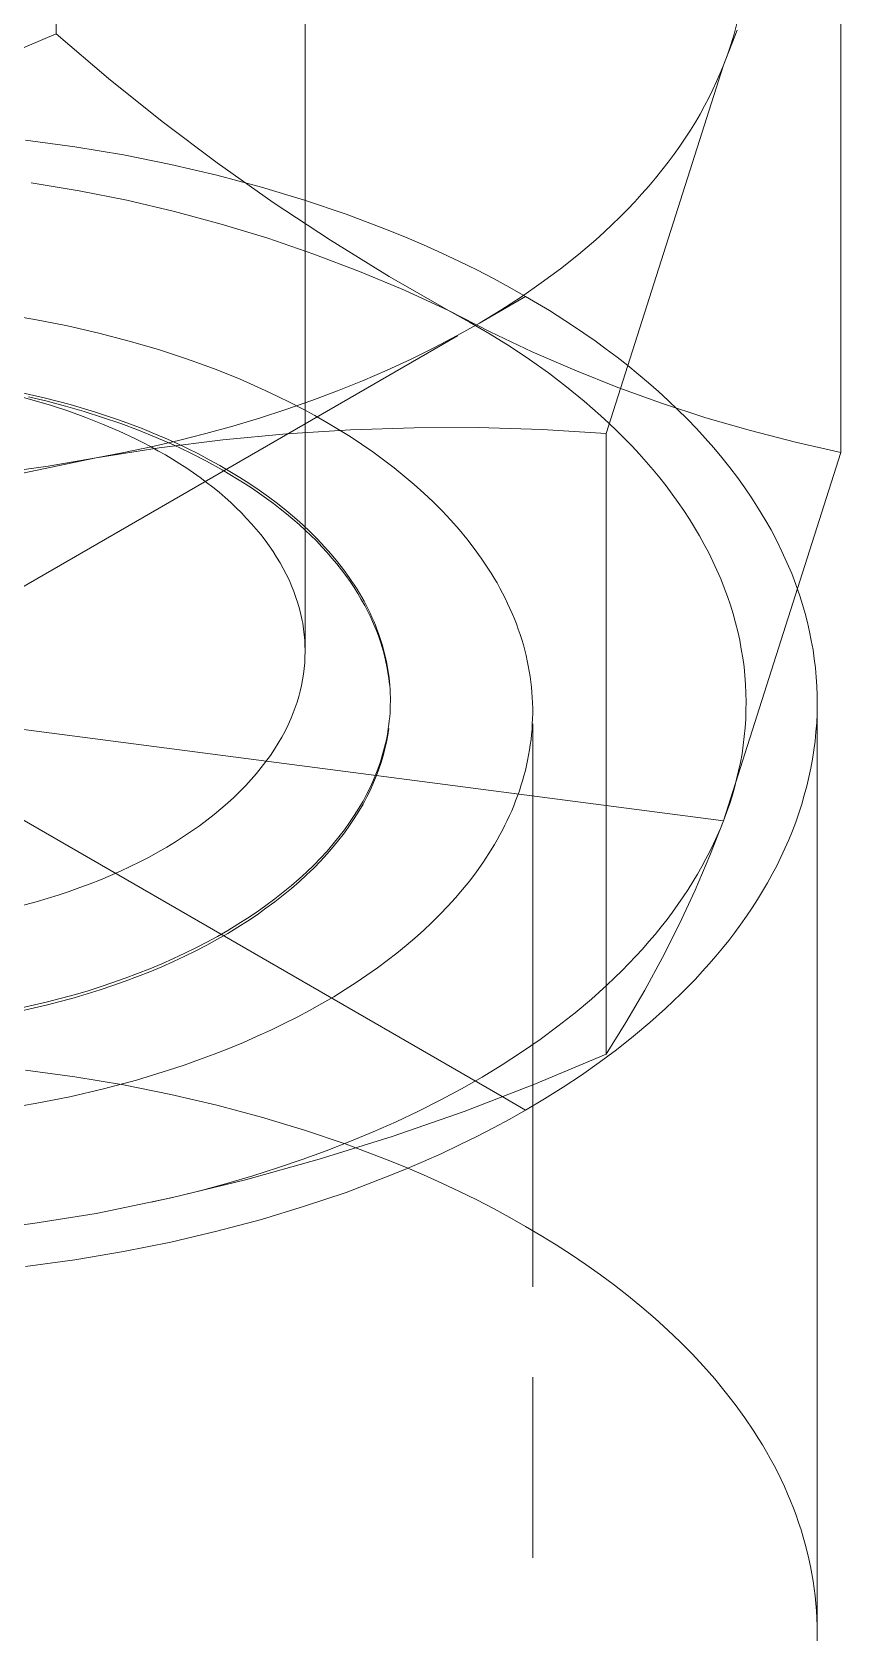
# Model space of a CAD drawing. Header units: millimetres. Extents: x -111 to 4919, y -143 to 3304.
# Drawn here: x 3031.41 to 3037.1, y 1393.85 to 1405.13 of the extents above; entities that cross this region are included whole.
import ezdxf

# ---------------------------------------------------------------- set-up
doc = ezdxf.new("R2010")
doc.units = ezdxf.units.MM
doc.linetypes.add('HIDDEN', pattern=[1.905, 1.27, -0.635])
doc.layers.add('ZANO_R', color=7, linetype='Continuous', lineweight=0)
doc.layers.add('ZANO_R_przerywana', color=7, linetype='HIDDEN', lineweight=0)

msp = doc.modelspace()

# ---------------------------------------------------------------- linework, layer by layer
at = {"layer": 'ZANO_R'}
for p, q in [((3031.58, 1409.473), (3031.58, 1405.114)), ((3033.329, 1408.991), (3033.329, 1400.776)), ((3037.095, 1402.174), (3037.095, 1406.534)), ((3036.363, 1405.186), (3036.344, 1405.112)), ((3031.085, 1404.905), (3031.58, 1405.114)), ((3031.58, 1405.114), (3031.948, 1404.8)), ((3036.269, 1404.894), (3036.365, 1405.139)), ((3036.321, 1405.038), (3036.297, 1404.966)), ((3036.344, 1405.112), (3036.321, 1405.038)), ((3036.297, 1404.966), (3036.269, 1404.894)), ((3035.444, 1402.306), (3036.269, 1404.894)), ((3036.246, 1404.837), (3036.221, 1404.78)), ((3036.269, 1404.894), (3036.246, 1404.837)), ((3031.948, 1404.8), (3032.324, 1404.498)), ((3036.195, 1404.722), (3036.167, 1404.665)), ((3036.221, 1404.78), (3036.195, 1404.722)), ((3036.137, 1404.608), (3036.105, 1404.551)), ((3036.167, 1404.665), (3036.137, 1404.608)), ((3032.324, 1404.498), (3032.71, 1404.208)), ((3036.072, 1404.494), (3036.037, 1404.437)), ((3036.105, 1404.551), (3036.072, 1404.494)), ((3031.363, 1404.368), (3031.711, 1404.321)), ((3036.001, 1404.381), (3035.962, 1404.324)), ((3036.037, 1404.437), (3036.001, 1404.381)), ((3031.711, 1404.321), (3032.052, 1404.264)), ((3032.052, 1404.264), (3032.385, 1404.197)), ((3035.922, 1404.268), (3035.881, 1404.212)), ((3035.962, 1404.324), (3035.922, 1404.268)), ((3032.385, 1404.197), (3032.709, 1404.122)), ((3032.71, 1404.208), (3033.105, 1403.93)), ((3035.837, 1404.156), (3035.792, 1404.1)), ((3035.881, 1404.212), (3035.837, 1404.156)), ((3031.403, 1404.067), (3031.741, 1404.012)), ((3032.709, 1404.122), (3033.023, 1404.038)), ((3033.023, 1404.038), (3033.325, 1403.946)), ((3035.745, 1404.045), (3035.697, 1403.99)), ((3035.792, 1404.1), (3035.745, 1404.045)), ((3031.741, 1404.012), (3032.076, 1403.945)), ((3032.076, 1403.945), (3032.41, 1403.867)), ((3033.105, 1403.93), (3033.508, 1403.664)), ((3033.325, 1403.946), (3033.617, 1403.848)), ((3035.647, 1403.935), (3035.595, 1403.881)), ((3035.697, 1403.99), (3035.647, 1403.935)), ((3032.41, 1403.867), (3032.74, 1403.778)), ((3033.617, 1403.848), (3033.895, 1403.743)), ((3035.542, 1403.827), (3035.487, 1403.774)), ((3035.595, 1403.881), (3035.542, 1403.827)), ((3032.74, 1403.778), (3033.067, 1403.678)), ((3033.895, 1403.743), (3034.03, 1403.688)), ((3034.03, 1403.688), (3034.161, 1403.632)), ((3035.43, 1403.721), (3035.372, 1403.668)), ((3035.487, 1403.774), (3035.43, 1403.721)), ((3033.067, 1403.678), (3033.391, 1403.567)), ((3033.508, 1403.664), (3033.919, 1403.41)), ((3034.161, 1403.632), (3034.289, 1403.574)), ((3034.289, 1403.574), (3034.414, 1403.516)), ((3035.312, 1403.616), (3035.25, 1403.565)), ((3035.372, 1403.668), (3035.312, 1403.616)), ((3033.391, 1403.567), (3033.711, 1403.445)), ((3034.414, 1403.516), (3034.535, 1403.456)), ((3035.123, 1403.464), (3034.989, 1403.365)), ((3035.25, 1403.565), (3035.123, 1403.464)), ((3033.711, 1403.445), (3034.027, 1403.313)), ((3033.919, 1403.41), (3034.338, 1403.17)), ((3034.535, 1403.456), (3034.653, 1403.395)), ((3034.653, 1403.395), (3034.767, 1403.333)), ((3034.989, 1403.365), (3034.85, 1403.268)), ((3034.027, 1403.313), (3034.338, 1403.17)), ((3034.879, 1403.27), (3034.555, 1403.083)), ((3034.85, 1403.268), (3034.705, 1403.174)), ((3034.767, 1403.333), (3034.879, 1403.27)), ((3034.879, 1403.27), (3035.046, 1403.17)), ((3031.195, 1403.147), (3031.429, 1403.108)), ((3034.338, 1403.17), (3034.485, 1403.089)), ((3034.338, 1403.17), (3034.629, 1403.021)), ((3034.705, 1403.174), (3034.554, 1403.083)), ((3035.046, 1403.17), (3035.209, 1403.066)), ((3025.372, 1403.043), (3034.713, 1397.65)), ((3031.429, 1403.108), (3031.658, 1403.063)), ((3031.658, 1403.063), (3031.879, 1403.012)), ((3031.879, 1403.012), (3032.092, 1402.956)), ((3034.554, 1403.083), (3034.399, 1402.996)), ((3034.485, 1403.089), (3034.63, 1403.004)), ((3034.629, 1403.021), (3034.924, 1402.881)), ((3035.209, 1403.066), (3035.368, 1402.957)), ((3034.4, 1402.994), (3025.331, 1397.758)), ((3032.092, 1402.956), (3032.298, 1402.896)), ((3032.298, 1402.896), (3032.495, 1402.831)), ((3034.239, 1402.911), (3034.074, 1402.829)), ((3034.399, 1402.996), (3034.239, 1402.911)), ((3034.63, 1403.004), (3034.77, 1402.917)), ((3034.77, 1402.917), (3034.907, 1402.826)), ((3035.368, 1402.957), (3035.446, 1402.9)), ((3035.446, 1402.9), (3035.522, 1402.843)), ((3032.495, 1402.831), (3032.684, 1402.763)), ((3034.074, 1402.829), (3033.905, 1402.751)), ((3034.907, 1402.826), (3035.039, 1402.732)), ((3034.924, 1402.881), (3035.224, 1402.751)), ((3035.522, 1402.843), (3035.597, 1402.784)), ((3035.597, 1402.784), (3035.671, 1402.724)), ((3032.684, 1402.763), (3032.867, 1402.69)), ((3032.867, 1402.69), (3033.048, 1402.61)), ((3033.732, 1402.677), (3033.556, 1402.606)), ((3033.905, 1402.751), (3033.732, 1402.677)), ((3035.039, 1402.732), (3035.167, 1402.634)), ((3035.224, 1402.751), (3035.527, 1402.63)), ((3035.671, 1402.724), (3035.743, 1402.663)), ((3031.424, 1402.539), (3031.3, 1402.573)), ((3031.504, 1402.556), (3031.33, 1402.596)), ((3031.516, 1402.533), (3031.384, 1402.564)), ((3033.048, 1402.61), (3033.137, 1402.568)), ((3033.137, 1402.568), (3033.225, 1402.525)), ((3033.556, 1402.606), (3033.376, 1402.538)), ((3035.167, 1402.634), (3035.29, 1402.534)), ((3035.527, 1402.63), (3035.835, 1402.519)), ((3035.743, 1402.663), (3035.813, 1402.601)), ((3035.813, 1402.601), (3035.882, 1402.538)), ((3031.547, 1402.503), (3031.424, 1402.539)), ((3031.677, 1402.51), (3031.504, 1402.556)), ((3031.646, 1402.498), (3031.516, 1402.533)), ((3031.669, 1402.463), (3031.547, 1402.503)), ((3031.777, 1402.461), (3031.646, 1402.498)), ((3031.788, 1402.42), (3031.669, 1402.463)), ((3031.849, 1402.459), (3031.677, 1402.51)), ((3031.905, 1402.42), (3031.777, 1402.461)), ((3032.018, 1402.403), (3031.849, 1402.459)), ((3033.193, 1402.475), (3033.008, 1402.415)), ((3033.376, 1402.538), (3033.193, 1402.475)), ((3033.225, 1402.525), (3033.311, 1402.48)), ((3033.311, 1402.48), (3033.397, 1402.433)), ((3035.29, 1402.534), (3035.35, 1402.483)), ((3035.35, 1402.483), (3035.408, 1402.432)), ((3035.835, 1402.519), (3036.146, 1402.418)), ((3035.882, 1402.538), (3035.95, 1402.474)), ((3035.95, 1402.474), (3036.015, 1402.409)), ((3031.906, 1402.373), (3031.788, 1402.42)), ((3032.033, 1402.377), (3031.905, 1402.42)), ((3032.021, 1402.324), (3031.906, 1402.373)), ((3032.101, 1402.373), (3032.018, 1402.403)), ((3032.158, 1402.33), (3032.033, 1402.377)), ((3032.183, 1402.341), (3032.101, 1402.373)), ((3032.265, 1402.308), (3032.183, 1402.341)), ((3032.82, 1402.359), (3032.631, 1402.307)), ((3033.008, 1402.415), (3032.82, 1402.359)), ((3033.198, 1402.305), (3033.647, 1402.333)), ((3033.397, 1402.433), (3033.482, 1402.385)), ((3033.482, 1402.385), (3033.564, 1402.336)), ((3033.564, 1402.336), (3033.646, 1402.285)), ((3033.647, 1402.333), (3034.096, 1402.347)), ((3034.096, 1402.347), (3034.546, 1402.348)), ((3034.546, 1402.348), (3034.995, 1402.334)), ((3034.995, 1402.334), (3035.444, 1402.306)), ((3035.408, 1402.432), (3035.465, 1402.379)), ((3035.465, 1402.379), (3035.52, 1402.326)), ((3036.015, 1402.409), (3036.079, 1402.343)), ((3036.079, 1402.343), (3036.141, 1402.275)), ((3036.146, 1402.418), (3036.46, 1402.327)), ((3032.133, 1402.271), (3032.021, 1402.324)), ((3032.188, 1402.243), (3032.133, 1402.271)), ((3032.282, 1402.28), (3032.158, 1402.33)), ((3032.242, 1402.215), (3032.188, 1402.243)), ((3032.44, 1402.258), (3032.247, 1402.214)), ((3032.345, 1402.274), (3032.265, 1402.308)), ((3032.403, 1402.227), (3032.282, 1402.28)), ((3032.304, 1402.207), (3032.751, 1402.263)), ((3032.425, 1402.238), (3032.345, 1402.274)), ((3032.521, 1402.172), (3032.403, 1402.227)), ((3032.503, 1402.201), (3032.425, 1402.238)), ((3032.631, 1402.307), (3032.44, 1402.258)), ((3032.751, 1402.263), (3033.198, 1402.305)), ((3033.646, 1402.285), (3033.726, 1402.232)), ((3033.726, 1402.232), (3033.804, 1402.178)), ((3035.444, 1402.306), (3035.444, 1397.947)), ((3035.52, 1402.326), (3035.574, 1402.273)), ((3035.574, 1402.273), (3035.627, 1402.218)), ((3035.627, 1402.218), (3035.678, 1402.164)), ((3036.141, 1402.275), (3036.201, 1402.207)), ((3036.46, 1402.327), (3036.776, 1402.245)), ((3036.776, 1402.245), (3037.095, 1402.174)), ((3031.334, 1402.027), (3031.86, 1402.137)), ((3031.86, 1402.137), (3031.523, 1402.078)), ((3031.86, 1402.137), (3032.304, 1402.207)), ((3032.054, 1402.173), (3031.86, 1402.137)), ((3032.247, 1402.214), (3032.054, 1402.173)), ((3032.295, 1402.186), (3032.242, 1402.215)), ((3032.347, 1402.156), (3032.295, 1402.186)), ((3032.398, 1402.126), (3032.347, 1402.156)), ((3032.448, 1402.095), (3032.398, 1402.126)), ((3032.579, 1402.163), (3032.503, 1402.201)), ((3032.636, 1402.113), (3032.521, 1402.172)), ((3032.655, 1402.123), (3032.579, 1402.163)), ((3032.747, 1402.051), (3032.636, 1402.113)), ((3032.729, 1402.083), (3032.655, 1402.123)), ((3033.804, 1402.178), (3033.88, 1402.123)), ((3033.88, 1402.123), (3033.954, 1402.066)), ((3035.678, 1402.164), (3035.727, 1402.108)), ((3035.727, 1402.108), (3035.776, 1402.052)), ((3036.201, 1402.207), (3036.259, 1402.138)), ((3036.259, 1402.138), (3036.315, 1402.068)), ((3036.269, 1399.587), (3037.095, 1402.174)), ((3031.523, 1402.078), (3031.184, 1402.031)), ((3032.497, 1402.063), (3032.448, 1402.095)), ((3032.545, 1402.03), (3032.497, 1402.063)), ((3032.592, 1401.997), (3032.545, 1402.03)), ((3032.637, 1401.963), (3032.592, 1401.997)), ((3032.801, 1402.041), (3032.729, 1402.083)), ((3032.855, 1401.987), (3032.747, 1402.051)), ((3032.871, 1401.998), (3032.801, 1402.041)), ((3032.94, 1401.954), (3032.871, 1401.998)), ((3033.954, 1402.066), (3034.026, 1402.008)), ((3034.026, 1402.008), (3034.096, 1401.949)), ((3035.776, 1402.052), (3035.822, 1401.996)), ((3035.822, 1401.996), (3035.867, 1401.939)), ((3036.315, 1402.068), (3036.368, 1401.997)), ((3036.368, 1401.997), (3036.42, 1401.925)), ((3032.681, 1401.929), (3032.637, 1401.963)), ((3032.724, 1401.894), (3032.681, 1401.929)), ((3032.766, 1401.858), (3032.724, 1401.894)), ((3032.908, 1401.954), (3032.855, 1401.987)), ((3032.959, 1401.92), (3032.908, 1401.954)), ((3033.007, 1401.908), (3032.94, 1401.954)), ((3033.009, 1401.886), (3032.959, 1401.92)), ((3033.071, 1401.862), (3033.007, 1401.908)), ((3033.058, 1401.851), (3033.009, 1401.886)), ((3034.096, 1401.949), (3034.164, 1401.888)), ((3034.164, 1401.888), (3034.23, 1401.826)), ((3035.867, 1401.939), (3035.91, 1401.881)), ((3035.91, 1401.881), (3035.952, 1401.823)), ((3036.42, 1401.925), (3036.469, 1401.853)), ((3032.806, 1401.822), (3032.766, 1401.858)), ((3032.845, 1401.786), (3032.806, 1401.822)), ((3032.882, 1401.749), (3032.845, 1401.786)), ((3033.106, 1401.815), (3033.058, 1401.851)), ((3033.134, 1401.815), (3033.071, 1401.862)), ((3033.153, 1401.779), (3033.106, 1401.815)), ((3033.195, 1401.766), (3033.134, 1401.815)), ((3033.199, 1401.742), (3033.153, 1401.779)), ((3034.23, 1401.826), (3034.292, 1401.763)), ((3035.952, 1401.823), (3035.992, 1401.765)), ((3036.469, 1401.853), (3036.516, 1401.779)), ((3036.516, 1401.779), (3036.561, 1401.705)), ((3032.918, 1401.711), (3032.882, 1401.749)), ((3032.953, 1401.673), (3032.918, 1401.711)), ((3032.986, 1401.635), (3032.953, 1401.673)), ((3033.254, 1401.717), (3033.195, 1401.766)), ((3033.243, 1401.705), (3033.199, 1401.742)), ((3033.287, 1401.668), (3033.243, 1401.705)), ((3033.31, 1401.667), (3033.254, 1401.717)), ((3033.329, 1401.629), (3033.287, 1401.668)), ((3033.364, 1401.616), (3033.31, 1401.667)), ((3034.292, 1401.763), (3034.353, 1401.699)), ((3034.353, 1401.699), (3034.411, 1401.633)), ((3035.992, 1401.765), (3036.03, 1401.706)), ((3036.03, 1401.706), (3036.067, 1401.647)), ((3036.561, 1401.705), (3036.604, 1401.63)), ((3033.018, 1401.597), (3032.986, 1401.635)), ((3033.048, 1401.558), (3033.018, 1401.597)), ((3033.077, 1401.518), (3033.048, 1401.558)), ((3033.369, 1401.591), (3033.329, 1401.629)), ((3033.416, 1401.564), (3033.364, 1401.616)), ((3033.408, 1401.552), (3033.369, 1401.591)), ((3033.446, 1401.512), (3033.408, 1401.552)), ((3033.466, 1401.512), (3033.416, 1401.564)), ((3034.411, 1401.633), (3034.466, 1401.567)), ((3034.466, 1401.567), (3034.518, 1401.5)), ((3036.067, 1401.647), (3036.102, 1401.588)), ((3036.102, 1401.588), (3036.135, 1401.528)), ((3036.604, 1401.63), (3036.644, 1401.554)), ((3036.644, 1401.554), (3036.681, 1401.478)), ((3033.104, 1401.479), (3033.077, 1401.518)), ((3033.129, 1401.439), (3033.104, 1401.479)), ((3033.153, 1401.399), (3033.129, 1401.439)), ((3033.483, 1401.472), (3033.446, 1401.512)), ((3033.513, 1401.459), (3033.466, 1401.512)), ((3033.518, 1401.432), (3033.483, 1401.472)), ((3033.557, 1401.405), (3033.513, 1401.459)), ((3033.552, 1401.391), (3033.518, 1401.432)), ((3034.518, 1401.5), (3034.567, 1401.431)), ((3034.567, 1401.431), (3034.591, 1401.397)), ((3036.135, 1401.528), (3036.167, 1401.468)), ((3036.167, 1401.468), (3036.196, 1401.407)), ((3036.681, 1401.478), (3036.716, 1401.401)), ((3033.176, 1401.359), (3033.153, 1401.399)), ((3033.196, 1401.319), (3033.176, 1401.359)), ((3033.216, 1401.278), (3033.196, 1401.319)), ((3033.584, 1401.35), (3033.552, 1401.391)), ((3033.6, 1401.351), (3033.557, 1401.405)), ((3033.615, 1401.309), (3033.584, 1401.35)), ((3033.639, 1401.296), (3033.6, 1401.351)), ((3034.591, 1401.397), (3034.614, 1401.362)), ((3034.614, 1401.362), (3034.636, 1401.327)), ((3034.636, 1401.327), (3034.657, 1401.292)), ((3036.196, 1401.407), (3036.224, 1401.347)), ((3036.224, 1401.347), (3036.25, 1401.286)), ((3036.716, 1401.401), (3036.749, 1401.324)), ((3036.749, 1401.324), (3036.778, 1401.246)), ((3023.588, 1401.238), (3036.269, 1399.587)), ((3033.234, 1401.238), (3033.216, 1401.278)), ((3033.25, 1401.197), (3033.234, 1401.238)), ((3033.645, 1401.267), (3033.615, 1401.309)), ((3033.658, 1401.268), (3033.639, 1401.296)), ((3033.673, 1401.226), (3033.645, 1401.267)), ((3033.676, 1401.241), (3033.658, 1401.268)), ((3033.699, 1401.184), (3033.673, 1401.226)), ((3033.694, 1401.213), (3033.676, 1401.241)), ((3033.711, 1401.185), (3033.694, 1401.213)), ((3034.657, 1401.292), (3034.678, 1401.257)), ((3034.678, 1401.257), (3034.698, 1401.221)), ((3034.698, 1401.221), (3034.717, 1401.186)), ((3036.25, 1401.286), (3036.275, 1401.224)), ((3036.275, 1401.224), (3036.297, 1401.163)), ((3036.778, 1401.246), (3036.806, 1401.167)), ((3033.264, 1401.156), (3033.25, 1401.197)), ((3033.278, 1401.116), (3033.264, 1401.156)), ((3033.289, 1401.075), (3033.278, 1401.116)), ((3033.724, 1401.142), (3033.699, 1401.184)), ((3033.727, 1401.157), (3033.711, 1401.185)), ((3033.748, 1401.099), (3033.724, 1401.142)), ((3033.743, 1401.129), (3033.727, 1401.157)), ((3033.758, 1401.101), (3033.743, 1401.129)), ((3033.77, 1401.057), (3033.748, 1401.099)), ((3033.772, 1401.073), (3033.758, 1401.101)), ((3034.717, 1401.186), (3034.735, 1401.15)), ((3034.735, 1401.15), (3034.752, 1401.114)), ((3034.752, 1401.114), (3034.769, 1401.078)), ((3036.297, 1401.163), (3036.318, 1401.102)), ((3036.318, 1401.102), (3036.337, 1401.04)), ((3036.806, 1401.167), (3036.825, 1401.105)), ((3036.825, 1401.105), (3036.843, 1401.042)), ((3033.299, 1401.035), (3033.289, 1401.075)), ((3033.304, 1401.014), (3033.299, 1401.035)), ((3033.308, 1400.994), (3033.304, 1401.014)), ((3033.312, 1400.974), (3033.308, 1400.994)), ((3033.791, 1401.014), (3033.77, 1401.057)), ((3033.786, 1401.045), (3033.772, 1401.073)), ((3033.799, 1401.017), (3033.786, 1401.045)), ((3033.81, 1400.971), (3033.791, 1401.014)), ((3033.812, 1400.988), (3033.799, 1401.017)), ((3033.823, 1400.96), (3033.812, 1400.988)), ((3034.769, 1401.078), (3034.785, 1401.042)), ((3034.785, 1401.042), (3034.8, 1401.005)), ((3034.8, 1401.005), (3034.814, 1400.969)), ((3036.337, 1401.04), (3036.355, 1400.978)), ((3036.843, 1401.042), (3036.86, 1400.979)), ((3036.86, 1400.979), (3036.874, 1400.915)), ((3033.315, 1400.954), (3033.312, 1400.974)), ((3033.318, 1400.933), (3033.315, 1400.954)), ((3033.32, 1400.913), (3033.318, 1400.933)), ((3033.323, 1400.893), (3033.32, 1400.913)), ((3033.325, 1400.873), (3033.323, 1400.893)), ((3033.326, 1400.853), (3033.325, 1400.873)), ((3033.828, 1400.928), (3033.81, 1400.971)), ((3033.834, 1400.932), (3033.823, 1400.96)), ((3033.844, 1400.886), (3033.828, 1400.928)), ((3033.845, 1400.903), (3033.834, 1400.932)), ((3033.859, 1400.843), (3033.844, 1400.886)), ((3033.855, 1400.875), (3033.845, 1400.903)), ((3033.864, 1400.847), (3033.855, 1400.875)), ((3034.814, 1400.969), (3034.827, 1400.932)), ((3034.827, 1400.932), (3034.84, 1400.896)), ((3034.84, 1400.896), (3034.852, 1400.859)), ((3036.355, 1400.978), (3036.37, 1400.916)), ((3036.37, 1400.916), (3036.384, 1400.855)), ((3036.874, 1400.915), (3036.887, 1400.852)), ((3033.327, 1400.833), (3033.326, 1400.853)), ((3033.328, 1400.813), (3033.327, 1400.833)), ((3033.329, 1400.793), (3033.328, 1400.813)), ((3033.328, 1400.736), (3033.329, 1400.776)), ((3033.872, 1400.8), (3033.859, 1400.843)), ((3033.873, 1400.818), (3033.864, 1400.847)), ((3033.884, 1400.757), (3033.872, 1400.8)), ((3033.881, 1400.79), (3033.873, 1400.818)), ((3033.888, 1400.762), (3033.881, 1400.79)), ((3033.895, 1400.714), (3033.884, 1400.757)), ((3033.895, 1400.734), (3033.888, 1400.762)), ((3034.852, 1400.859), (3034.863, 1400.822)), ((3034.863, 1400.822), (3034.873, 1400.785)), ((3034.873, 1400.785), (3034.882, 1400.748)), ((3036.384, 1400.855), (3036.395, 1400.793)), ((3036.395, 1400.793), (3036.405, 1400.731)), ((3036.887, 1400.852), (3036.899, 1400.788)), ((3036.899, 1400.788), (3036.908, 1400.724)), ((3033.317, 1400.616), (3033.322, 1400.656)), ((3033.322, 1400.656), (3033.326, 1400.696)), ((3033.326, 1400.696), (3033.328, 1400.736)), ((3033.901, 1400.705), (3033.895, 1400.734)), ((3033.904, 1400.671), (3033.895, 1400.714)), ((3033.906, 1400.677), (3033.901, 1400.705)), ((3033.911, 1400.629), (3033.904, 1400.671)), ((3033.911, 1400.649), (3033.906, 1400.677)), ((3033.916, 1400.621), (3033.911, 1400.649)), ((3034.882, 1400.748), (3034.89, 1400.711)), ((3034.89, 1400.711), (3034.898, 1400.674)), ((3034.898, 1400.674), (3034.905, 1400.637)), ((3036.405, 1400.731), (3036.414, 1400.669)), ((3036.414, 1400.669), (3036.42, 1400.607)), ((3036.908, 1400.724), (3036.916, 1400.66)), ((3036.916, 1400.66), (3036.922, 1400.596)), ((3033.294, 1400.498), (3033.303, 1400.537)), ((3033.303, 1400.537), (3033.311, 1400.576)), ((3033.311, 1400.576), (3033.317, 1400.616)), ((3033.917, 1400.586), (3033.911, 1400.629)), ((3033.919, 1400.593), (3033.916, 1400.621)), ((3033.922, 1400.544), (3033.917, 1400.586)), ((3033.922, 1400.565), (3033.919, 1400.593)), ((3033.925, 1400.537), (3033.922, 1400.565)), ((3033.927, 1400.509), (3033.925, 1400.537)), ((3034.905, 1400.637), (3034.911, 1400.6)), ((3034.911, 1400.6), (3034.916, 1400.563)), ((3034.916, 1400.563), (3034.92, 1400.526)), ((3036.42, 1400.607), (3036.425, 1400.545)), ((3036.425, 1400.545), (3036.428, 1400.484)), ((3036.922, 1400.596), (3036.926, 1400.532)), ((3036.926, 1400.532), (3036.928, 1400.468)), ((3033.26, 1400.382), (3033.273, 1400.42)), ((3033.273, 1400.42), (3033.284, 1400.459)), ((3033.284, 1400.459), (3033.294, 1400.498)), ((3033.928, 1400.481), (3033.927, 1400.509)), ((3033.929, 1400.453), (3033.928, 1400.481)), ((3033.928, 1400.398), (3033.929, 1400.426)), ((3033.929, 1400.426), (3033.929, 1400.453)), ((3034.92, 1400.526), (3034.923, 1400.489)), ((3034.923, 1400.489), (3034.926, 1400.452)), ((3034.926, 1400.452), (3034.928, 1400.415)), ((3036.428, 1400.484), (3036.429, 1400.422)), ((3036.429, 1400.422), (3036.428, 1400.361)), ((3036.928, 1400.468), (3036.929, 1400.404)), ((3033.228, 1400.302), (3033.245, 1400.344)), ((3033.245, 1400.344), (3033.26, 1400.382)), ((3033.921, 1400.289), (3033.924, 1400.316)), ((3033.924, 1400.316), (3033.926, 1400.344)), ((3033.926, 1400.344), (3033.927, 1400.371)), ((3033.927, 1400.371), (3033.928, 1400.398)), ((3034.928, 1400.304), (3034.926, 1400.267)), ((3034.928, 1400.415), (3034.929, 1400.378)), ((3034.929, 1400.341), (3034.928, 1400.304)), ((3034.929, 1400.378), (3034.929, 1400.341)), ((3036.428, 1400.361), (3036.426, 1400.3)), ((3036.928, 1400.339), (3036.925, 1400.275)), ((3036.929, 1400.404), (3036.928, 1400.339)), ((3036.929, 1393.881), (3036.929, 1400.413)), ((3033.165, 1400.174), (3033.188, 1400.217)), ((3033.188, 1400.217), (3033.209, 1400.26)), ((3033.209, 1400.26), (3033.228, 1400.302)), ((3033.905, 1400.182), (3033.91, 1400.209)), ((3033.91, 1400.209), (3033.914, 1400.236)), ((3033.91, 1400.187), (3033.917, 1400.235)), ((3033.914, 1400.236), (3033.918, 1400.262)), ((3033.918, 1400.262), (3033.921, 1400.289)), ((3034.921, 1400.193), (3034.917, 1400.157)), ((3034.924, 1400.23), (3034.921, 1400.193)), ((3034.926, 1400.267), (3034.924, 1400.23)), ((3034.929, 1400.267), (3034.929, 1397.735)), ((3036.422, 1400.239), (3036.416, 1400.178)), ((3036.426, 1400.3), (3036.422, 1400.239)), ((3036.92, 1400.211), (3036.914, 1400.147)), ((3036.925, 1400.275), (3036.92, 1400.211)), ((3033.085, 1400.046), (3033.113, 1400.089)), ((3033.113, 1400.089), (3033.14, 1400.131)), ((3033.14, 1400.131), (3033.165, 1400.174)), ((3033.874, 1400.052), (3033.881, 1400.078)), ((3033.877, 1400.044), (3033.89, 1400.091)), ((3033.881, 1400.078), (3033.888, 1400.104)), ((3033.888, 1400.104), (3033.894, 1400.13)), ((3033.89, 1400.091), (3033.9, 1400.139)), ((3033.894, 1400.13), (3033.9, 1400.156)), ((3033.9, 1400.139), (3033.91, 1400.187)), ((3033.9, 1400.156), (3033.905, 1400.182)), ((3034.907, 1400.084), (3034.9, 1400.047)), ((3034.912, 1400.12), (3034.907, 1400.084)), ((3034.917, 1400.157), (3034.912, 1400.12)), ((3036.409, 1400.117), (3036.4, 1400.057)), ((3036.416, 1400.178), (3036.409, 1400.117)), ((3036.905, 1400.083), (3036.896, 1400.019)), ((3036.914, 1400.147), (3036.905, 1400.083)), ((3033.021, 1399.961), (3033.054, 1400.003)), ((3033.054, 1400.003), (3033.085, 1400.046)), ((3033.84, 1399.95), (3033.849, 1399.975)), ((3033.848, 1399.95), (3033.863, 1399.997)), ((3033.849, 1399.975), (3033.858, 1400.001)), ((3033.858, 1400.001), (3033.866, 1400.026)), ((3033.863, 1399.997), (3033.877, 1400.044)), ((3033.866, 1400.026), (3033.874, 1400.052)), ((3034.886, 1399.975), (3034.877, 1399.939)), ((3034.893, 1400.011), (3034.886, 1399.975)), ((3034.9, 1400.047), (3034.893, 1400.011)), ((3036.389, 1399.997), (3036.376, 1399.937)), ((3036.4, 1400.057), (3036.389, 1399.997)), ((3036.896, 1400.019), (3036.884, 1399.956)), ((3032.912, 1399.834), (3032.95, 1399.876)), ((3032.95, 1399.876), (3032.987, 1399.918)), ((3032.987, 1399.918), (3033.021, 1399.961)), ((3033.788, 1399.825), (3033.81, 1399.875)), ((3033.788, 1399.805), (3033.81, 1399.855)), ((3033.81, 1399.875), (3033.831, 1399.925)), ((3033.81, 1399.855), (3033.831, 1399.904)), ((3033.831, 1399.925), (3033.84, 1399.95)), ((3033.831, 1399.904), (3033.848, 1399.95)), ((3034.857, 1399.868), (3034.846, 1399.832)), ((3034.867, 1399.903), (3034.857, 1399.868)), ((3034.877, 1399.939), (3034.867, 1399.903)), ((3036.362, 1399.878), (3036.347, 1399.819)), ((3036.376, 1399.937), (3036.362, 1399.878)), ((3036.87, 1399.892), (3036.855, 1399.829)), ((3036.884, 1399.956), (3036.87, 1399.892)), ((3032.784, 1399.71), (3032.828, 1399.751)), ((3032.828, 1399.751), (3032.871, 1399.793)), ((3032.871, 1399.793), (3032.912, 1399.834)), ((3033.736, 1399.725), (3033.763, 1399.775)), ((3033.736, 1399.704), (3033.763, 1399.754)), ((3033.763, 1399.775), (3033.788, 1399.825)), ((3033.763, 1399.754), (3033.788, 1399.805)), ((3034.822, 1399.762), (3034.809, 1399.727)), ((3034.835, 1399.797), (3034.822, 1399.762)), ((3034.846, 1399.832), (3034.835, 1399.797)), ((3036.33, 1399.76), (3036.311, 1399.702)), ((3036.347, 1399.819), (3036.33, 1399.76)), ((3036.838, 1399.766), (3036.82, 1399.703)), ((3036.855, 1399.829), (3036.838, 1399.766)), ((3032.638, 1399.59), (3032.689, 1399.63)), ((3032.689, 1399.63), (3032.737, 1399.67)), ((3032.737, 1399.67), (3032.784, 1399.71)), ((3033.675, 1399.624), (3033.707, 1399.675)), ((3033.675, 1399.603), (3033.707, 1399.654)), ((3033.707, 1399.675), (3033.736, 1399.725)), ((3033.707, 1399.654), (3033.736, 1399.704)), ((3034.781, 1399.657), (3034.766, 1399.623)), ((3034.795, 1399.692), (3034.781, 1399.657)), ((3034.809, 1399.727), (3034.795, 1399.692)), ((3036.291, 1399.644), (3036.269, 1399.587)), ((3036.311, 1399.702), (3036.291, 1399.644)), ((3036.8, 1399.64), (3036.778, 1399.578)), ((3036.82, 1399.703), (3036.8, 1399.64)), ((3032.475, 1399.476), (3032.531, 1399.513)), ((3032.531, 1399.513), (3032.586, 1399.552)), ((3032.586, 1399.552), (3032.638, 1399.59)), ((3033.567, 1399.474), (3033.605, 1399.524)), ((3033.605, 1399.524), (3033.641, 1399.574)), ((3033.605, 1399.503), (3033.641, 1399.553)), ((3033.641, 1399.574), (3033.675, 1399.624)), ((3033.641, 1399.553), (3033.675, 1399.603)), ((3034.716, 1399.521), (3034.698, 1399.487)), ((3034.733, 1399.555), (3034.716, 1399.521)), ((3034.75, 1399.589), (3034.733, 1399.555)), ((3034.766, 1399.623), (3034.75, 1399.589)), ((3036.174, 1399.342), (3036.269, 1399.587)), ((3036.248, 1399.533), (3036.225, 1399.48)), ((3036.269, 1399.587), (3036.248, 1399.533)), ((3036.754, 1399.516), (3036.729, 1399.454)), ((3036.778, 1399.578), (3036.754, 1399.516)), ((3032.295, 1399.367), (3032.357, 1399.402)), ((3032.357, 1399.402), (3032.417, 1399.439)), ((3032.417, 1399.439), (3032.475, 1399.476)), ((3033.483, 1399.374), (3033.526, 1399.424)), ((3033.483, 1399.354), (3033.526, 1399.403)), ((3033.526, 1399.424), (3033.567, 1399.474)), ((3033.526, 1399.403), (3033.567, 1399.453)), ((3033.567, 1399.453), (3033.605, 1399.503)), ((3034.661, 1399.421), (3034.62, 1399.356)), ((3034.68, 1399.454), (3034.661, 1399.421)), ((3034.698, 1399.487), (3034.68, 1399.454)), ((3036.2, 1399.426), (3036.174, 1399.372)), ((3036.225, 1399.48), (3036.2, 1399.426)), ((3036.729, 1399.454), (3036.702, 1399.393)), ((3032.1, 1399.266), (3032.167, 1399.299)), ((3032.167, 1399.299), (3032.232, 1399.332)), ((3032.232, 1399.332), (3032.295, 1399.367)), ((3033.39, 1399.276), (3033.438, 1399.325)), ((3033.39, 1399.255), (3033.438, 1399.304)), ((3033.438, 1399.325), (3033.483, 1399.374)), ((3033.438, 1399.304), (3033.483, 1399.354)), ((3034.578, 1399.291), (3034.533, 1399.228)), ((3034.62, 1399.356), (3034.578, 1399.291)), ((3036.071, 1399.1), (3036.174, 1399.342)), ((3036.146, 1399.319), (3036.117, 1399.265)), ((3036.174, 1399.372), (3036.146, 1399.319)), ((3036.674, 1399.332), (3036.644, 1399.271)), ((3036.702, 1399.393), (3036.674, 1399.332)), ((3031.891, 1399.173), (3031.962, 1399.203)), ((3031.962, 1399.203), (3032.032, 1399.234)), ((3032.032, 1399.234), (3032.1, 1399.266)), ((3033.233, 1399.132), (3033.288, 1399.179)), ((3033.288, 1399.179), (3033.34, 1399.227)), ((3033.288, 1399.159), (3033.34, 1399.207)), ((3033.34, 1399.227), (3033.39, 1399.276)), ((3033.34, 1399.207), (3033.39, 1399.255)), ((3034.533, 1399.228), (3034.486, 1399.166)), ((3036.087, 1399.212), (3036.055, 1399.158)), ((3036.117, 1399.265), (3036.087, 1399.212)), ((3036.612, 1399.211), (3036.579, 1399.152)), ((3036.644, 1399.271), (3036.612, 1399.211)), ((3031.517, 1399.041), (3031.594, 1399.065)), ((3031.594, 1399.065), (3031.67, 1399.09)), ((3031.67, 1399.09), (3031.745, 1399.117)), ((3031.745, 1399.117), (3031.819, 1399.145)), ((3031.819, 1399.145), (3031.891, 1399.173)), ((3033.116, 1399.038), (3033.176, 1399.085)), ((3033.116, 1399.017), (3033.176, 1399.064)), ((3033.176, 1399.085), (3033.233, 1399.132)), ((3033.176, 1399.064), (3033.233, 1399.111)), ((3033.233, 1399.111), (3033.288, 1399.159)), ((3034.436, 1399.105), (3034.385, 1399.045)), ((3034.486, 1399.166), (3034.436, 1399.105)), ((3035.96, 1398.862), (3036.071, 1399.1)), ((3036.021, 1399.105), (3035.987, 1399.052)), ((3036.055, 1399.158), (3036.021, 1399.105)), ((3036.545, 1399.092), (3036.509, 1399.034)), ((3036.579, 1399.152), (3036.545, 1399.092)), ((3031.279, 1398.975), (3031.438, 1399.018)), ((3031.438, 1399.018), (3031.517, 1399.041)), ((3032.991, 1398.947), (3033.054, 1398.992)), ((3032.991, 1398.927), (3033.054, 1398.972)), ((3033.054, 1398.992), (3033.116, 1399.038)), ((3033.054, 1398.972), (3033.116, 1399.017)), ((3034.332, 1398.986), (3034.277, 1398.929)), ((3034.385, 1399.045), (3034.332, 1398.986)), ((3035.95, 1398.999), (3035.912, 1398.946)), ((3035.987, 1399.052), (3035.95, 1398.999)), ((3036.471, 1398.975), (3036.432, 1398.917)), ((3036.509, 1399.034), (3036.471, 1398.975)), ((3032.786, 1398.817), (3032.856, 1398.86)), ((3032.786, 1398.796), (3032.856, 1398.839)), ((3032.856, 1398.86), (3032.924, 1398.903)), ((3032.856, 1398.839), (3032.924, 1398.882)), ((3032.924, 1398.903), (3032.991, 1398.947)), ((3032.924, 1398.882), (3032.991, 1398.927)), ((3034.22, 1398.872), (3034.161, 1398.817)), ((3034.277, 1398.929), (3034.22, 1398.872)), ((3035.832, 1398.842), (3035.789, 1398.789)), ((3035.873, 1398.894), (3035.832, 1398.842)), ((3035.842, 1398.627), (3035.96, 1398.862)), ((3035.912, 1398.946), (3035.873, 1398.894)), ((3036.392, 1398.86), (3036.35, 1398.803)), ((3036.432, 1398.917), (3036.392, 1398.86)), ((3032.562, 1398.695), (3032.638, 1398.735)), ((3032.638, 1398.735), (3032.713, 1398.775)), ((3032.638, 1398.714), (3032.713, 1398.755)), ((3032.713, 1398.775), (3032.786, 1398.817)), ((3032.713, 1398.755), (3032.786, 1398.796)), ((3034.101, 1398.763), (3034.039, 1398.71)), ((3034.161, 1398.817), (3034.101, 1398.763)), ((3035.745, 1398.738), (3035.7, 1398.686)), ((3035.789, 1398.789), (3035.745, 1398.738)), ((3036.307, 1398.747), (3036.262, 1398.692)), ((3036.35, 1398.803), (3036.307, 1398.747)), ((3032.321, 1398.583), (3032.403, 1398.619)), ((3032.403, 1398.619), (3032.484, 1398.656)), ((3032.403, 1398.598), (3032.484, 1398.636)), ((3032.484, 1398.656), (3032.562, 1398.695)), ((3032.484, 1398.636), (3032.562, 1398.674)), ((3032.562, 1398.674), (3032.638, 1398.714)), ((3033.974, 1398.657), (3033.907, 1398.605)), ((3034.039, 1398.71), (3033.974, 1398.657)), ((3035.653, 1398.635), (3035.605, 1398.584)), ((3035.7, 1398.686), (3035.653, 1398.635)), ((3035.716, 1398.396), (3035.842, 1398.627)), ((3036.217, 1398.637), (3036.17, 1398.582)), ((3036.262, 1398.692), (3036.217, 1398.637)), ((3032.065, 1398.481), (3032.152, 1398.514)), ((3032.152, 1398.514), (3032.238, 1398.548)), ((3032.152, 1398.493), (3032.238, 1398.527)), ((3032.238, 1398.548), (3032.321, 1398.583)), ((3032.238, 1398.527), (3032.321, 1398.562)), ((3032.321, 1398.562), (3032.403, 1398.598)), ((3033.764, 1398.502), (3033.689, 1398.451)), ((3033.837, 1398.553), (3033.764, 1398.502)), ((3033.907, 1398.605), (3033.837, 1398.553)), ((3035.555, 1398.533), (3035.504, 1398.483)), ((3035.605, 1398.584), (3035.555, 1398.533)), ((3036.121, 1398.528), (3036.072, 1398.475)), ((3036.17, 1398.582), (3036.121, 1398.528)), ((3031.705, 1398.364), (3031.797, 1398.391)), ((3031.797, 1398.391), (3031.888, 1398.42)), ((3031.797, 1398.371), (3031.888, 1398.399)), ((3031.888, 1398.42), (3031.977, 1398.45)), ((3031.888, 1398.399), (3031.977, 1398.429)), ((3031.977, 1398.45), (3032.065, 1398.481)), ((3031.977, 1398.429), (3032.065, 1398.46)), ((3032.065, 1398.46), (3032.152, 1398.493)), ((3033.611, 1398.401), (3033.53, 1398.351)), ((3033.689, 1398.451), (3033.611, 1398.401)), ((3035.451, 1398.433), (3035.342, 1398.335)), ((3035.504, 1398.483), (3035.451, 1398.433)), ((3035.584, 1398.17), (3035.716, 1398.396)), ((3036.072, 1398.475), (3035.969, 1398.371)), ((3031.327, 1398.27), (3031.518, 1398.314)), ((3031.327, 1398.249), (3031.518, 1398.293)), ((3031.518, 1398.314), (3031.705, 1398.364)), ((3031.518, 1398.293), (3031.705, 1398.343)), ((3031.705, 1398.343), (3031.797, 1398.371)), ((3033.447, 1398.303), (3033.361, 1398.255)), ((3033.53, 1398.351), (3033.447, 1398.303)), ((3035.342, 1398.335), (3035.227, 1398.238)), ((3035.969, 1398.371), (3035.863, 1398.269)), ((3033.182, 1398.162), (3033.089, 1398.117)), ((3033.273, 1398.208), (3033.182, 1398.162)), ((3033.361, 1398.255), (3033.273, 1398.208)), ((3035.227, 1398.238), (3035.106, 1398.144)), ((3035.444, 1397.947), (3035.584, 1398.17)), ((3035.752, 1398.169), (3035.637, 1398.073)), ((3035.863, 1398.269), (3035.752, 1398.169)), ((3032.993, 1398.073), (3032.895, 1398.03)), ((3033.089, 1398.117), (3032.993, 1398.073)), ((3034.981, 1398.051), (3034.85, 1397.961)), ((3035.106, 1398.144), (3034.981, 1398.051)), ((3035.637, 1398.073), (3035.518, 1397.979)), ((3032.691, 1397.948), (3032.586, 1397.909)), ((3032.794, 1397.988), (3032.691, 1397.948)), ((3032.895, 1398.03), (3032.794, 1397.988)), ((3034.85, 1397.961), (3034.714, 1397.873)), ((3035.444, 1397.947), (3034.949, 1397.738)), ((3035.518, 1397.979), (3035.396, 1397.889)), ((3031.711, 1397.789), (3031.363, 1397.836)), ((3032.37, 1397.834), (3032.145, 1397.766)), ((3032.479, 1397.871), (3032.37, 1397.834)), ((3032.586, 1397.909), (3032.479, 1397.871)), ((3034.714, 1397.873), (3034.574, 1397.787)), ((3035.396, 1397.889), (3035.271, 1397.801)), ((3032.052, 1397.732), (3031.711, 1397.789)), ((3032.145, 1397.766), (3031.913, 1397.704)), ((3032.385, 1397.665), (3032.052, 1397.732)), ((3034.574, 1397.787), (3034.429, 1397.705)), ((3034.949, 1397.738), (3034.447, 1397.545)), ((3034.929, 1397.735), (3034.929, 1397.584)), ((3035.142, 1397.716), (3035.012, 1397.634)), ((3035.271, 1397.801), (3035.142, 1397.716)), ((3031.431, 1397.601), (3031.183, 1397.559)), ((3031.675, 1397.649), (3031.431, 1397.601)), ((3031.913, 1397.704), (3031.675, 1397.649)), ((3032.709, 1397.59), (3032.385, 1397.665)), ((3034.279, 1397.624), (3034.126, 1397.547)), ((3034.429, 1397.705), (3034.279, 1397.624)), ((3034.713, 1397.65), (3034.879, 1397.555)), ((3035.012, 1397.634), (3034.879, 1397.555)), ((3033.023, 1397.506), (3032.709, 1397.59)), ((3033.325, 1397.414), (3033.023, 1397.506)), ((3034.447, 1397.545), (3033.94, 1397.369)), ((3034.126, 1397.547), (3033.969, 1397.473)), ((3034.767, 1397.492), (3034.653, 1397.43)), ((3034.879, 1397.555), (3034.767, 1397.492)), ((3033.617, 1397.316), (3033.325, 1397.414)), ((3033.808, 1397.402), (3033.644, 1397.333)), ((3033.969, 1397.473), (3033.808, 1397.402)), ((3034.653, 1397.43), (3034.535, 1397.369)), ((3033.477, 1397.268), (3033.308, 1397.207)), ((3033.94, 1397.369), (3033.427, 1397.209)), ((3033.644, 1397.333), (3033.477, 1397.268)), ((3033.895, 1397.211), (3033.617, 1397.316)), ((3034.414, 1397.31), (3034.289, 1397.251)), ((3034.535, 1397.369), (3034.414, 1397.31)), ((3033.427, 1397.209), (3032.909, 1397.065)), ((3033.135, 1397.148), (3032.961, 1397.093)), ((3033.308, 1397.207), (3033.135, 1397.148)), ((3034.03, 1397.156), (3033.895, 1397.211)), ((3034.161, 1397.194), (3034.03, 1397.137)), ((3034.161, 1397.1), (3034.03, 1397.156)), ((3034.289, 1397.251), (3034.161, 1397.194)), ((3032.909, 1397.065), (3032.387, 1396.939)), ((3032.785, 1397.042), (3032.607, 1396.993)), ((3032.961, 1397.093), (3032.785, 1397.042)), ((3033.895, 1397.083), (3033.617, 1396.977)), ((3034.03, 1397.137), (3033.895, 1397.083)), ((3034.289, 1397.042), (3034.161, 1397.1)), ((3034.414, 1396.984), (3034.289, 1397.042)), ((3032.387, 1396.939), (3031.86, 1396.829)), ((3032.428, 1396.948), (3032.247, 1396.907)), ((3032.607, 1396.993), (3032.428, 1396.948)), ((3033.617, 1396.977), (3033.325, 1396.879)), ((3034.535, 1396.924), (3034.414, 1396.984)), ((3034.653, 1396.863), (3034.535, 1396.924)), ((3031.86, 1396.829), (3031.416, 1396.759)), ((3033.325, 1396.879), (3033.023, 1396.787)), ((3034.767, 1396.801), (3034.653, 1396.863)), ((3031.416, 1396.759), (3030.97, 1396.703)), ((3032.709, 1396.704), (3032.385, 1396.628)), ((3033.023, 1396.787), (3032.709, 1396.704)), ((3034.879, 1396.738), (3034.767, 1396.801)), ((3034.987, 1396.674), (3034.879, 1396.738)), ((3032.385, 1396.628), (3032.052, 1396.562)), ((3035.094, 1396.608), (3034.987, 1396.674)), ((3035.2, 1396.54), (3035.094, 1396.608)), ((3031.711, 1396.504), (3031.363, 1396.457)), ((3032.052, 1396.562), (3031.711, 1396.504)), ((3035.303, 1396.47), (3035.2, 1396.54)), ((3035.405, 1396.398), (3035.303, 1396.47)), ((3035.504, 1396.324), (3035.405, 1396.398)), ((3035.602, 1396.248), (3035.504, 1396.324)), ((3035.697, 1396.171), (3035.602, 1396.248)), ((3035.789, 1396.091), (3035.697, 1396.171)), ((3035.879, 1396.01), (3035.789, 1396.091)), ((3035.965, 1395.927), (3035.879, 1396.01)), ((3036.049, 1395.842), (3035.965, 1395.927)), ((3036.13, 1395.755), (3036.049, 1395.842)), ((3036.208, 1395.667), (3036.13, 1395.755)), ((3036.282, 1395.577), (3036.208, 1395.667)), ((3036.353, 1395.486), (3036.282, 1395.577)), ((3036.42, 1395.393), (3036.353, 1395.486)), ((3036.484, 1395.299), (3036.42, 1395.393)), ((3036.514, 1395.251), (3036.484, 1395.299)), ((3036.543, 1395.203), (3036.514, 1395.251)), ((3036.572, 1395.155), (3036.543, 1395.203)), ((3036.599, 1395.107), (3036.572, 1395.155)), ((3036.625, 1395.058), (3036.599, 1395.107)), ((3036.651, 1395.009), (3036.625, 1395.058)), ((3036.675, 1394.959), (3036.651, 1395.009)), ((3036.698, 1394.91), (3036.675, 1394.959)), ((3036.72, 1394.86), (3036.698, 1394.91)), ((3036.741, 1394.81), (3036.72, 1394.86)), ((3036.761, 1394.759), (3036.741, 1394.81)), ((3036.78, 1394.709), (3036.761, 1394.759)), ((3036.798, 1394.658), (3036.78, 1394.709)), ((3036.815, 1394.607), (3036.798, 1394.658)), ((3036.83, 1394.556), (3036.815, 1394.607)), ((3036.845, 1394.505), (3036.83, 1394.556)), ((3036.858, 1394.453), (3036.845, 1394.505)), ((3036.87, 1394.402), (3036.858, 1394.453)), ((3036.881, 1394.35), (3036.87, 1394.402)), ((3036.891, 1394.298), (3036.881, 1394.35)), ((3036.9, 1394.246), (3036.891, 1394.298)), ((3036.908, 1394.194), (3036.9, 1394.246)), ((3036.914, 1394.142), (3036.908, 1394.194)), ((3036.919, 1394.09), (3036.914, 1394.142)), ((3036.923, 1394.038), (3036.919, 1394.09)), ((3036.926, 1393.985), (3036.923, 1394.038)), ((3036.928, 1393.933), (3036.926, 1393.985)), ((3036.929, 1393.881), (3036.928, 1393.933)), ((3036.928, 1393.828), (3036.929, 1393.881))]:
    msp.add_line(p, q, dxfattribs=at)
at = {"layer": 'ZANO_R_przerywana'}
msp.add_line((3034.929, 1397.584), (3034.929, 1302.374), dxfattribs=at)

doc.saveas('drawing.dxf')
